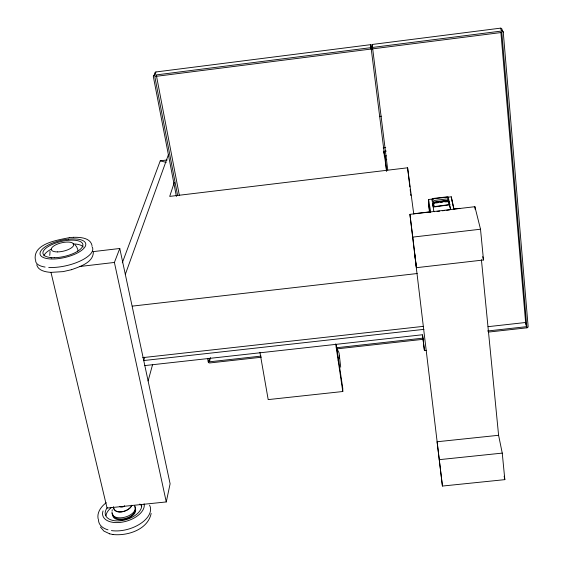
<?xml version="1.0" encoding="UTF-8"?>
<svg xmlns="http://www.w3.org/2000/svg" width="563" height="563" viewBox="0 0 563 563"><rect width="100%" height="100%" fill="white"/><g stroke="black" fill="none" stroke-linecap="round" stroke-linejoin="round"><path stroke-width="0.84" d="M113.283 507.411C115.331 515.497 129.103 511.549 131.826 505.363M429.506 212.645L428.471 203.482L428.605 199.492L432.961 198.978M112.086 510.761L112.262 509.733M151.158 513.428C147.886 529.649 127.548 536.131 112.825 534.505M261.119 356.09L209.556 361.805L210.386 357.505M261.316 357.238L209.774 362.952A1.316 1.147 8.8 0 1 208.261 361.953L208.584 360.299M51.015 272.492L107.054 508.058L166.268 501.943L170.11 483.793L119.778 248.487L92.874 251.654M113.452 506.637C113.761 515.708 129.525 511.802 131.89 505.229M112.269 513.217C114.205 524.758 138.92 517.488 134.775 506.714M340.714 367.203L339.355 355.45M50.072 251.133L49.755 255.426M148.111 380.933L152.517 364.831M144.726 357.167L143.748 360.545L423.96 329.355M174.34 182.292L169.702 196.396L407.598 167.795L413.728 213.884M125.317 274.399L168.499 154.438M122.305 262.801L160.265 160.807L167.225 159.955M77.511 251.492L77.863 250.57M166.268 501.943L114.395 262.449L119.778 248.487M176.416 196.48L153.361 76.688A1.457 1.365 26.3 0 1 154.515 75.139L155.993 71.965L370.707 44.66L386.492 171.061M153.734 75.892L154.846 73.507A1.45 1.351 26.5 0 1 155.993 71.965M450.59 209.703L449.605 204.819M106.238 502.724C101.263 506.376 96.745 512.421 98.131 518.924M433.186 206.712L433.841 211.554L434.46 211.716M434.207 200.463L446.445 198.964M432.644 202.856L433.017 206.748A1.02 0.401 -6.2 0 0 433.257 206.917M71.607 269.67C79.615 266.665 93.148 262.801 93.374 252.182M71.642 269.663L63.084 271.619L50.973 272.379M434.756 203.081C432.982 203.074 433.7 206.917 435.354 206.473L448.873 204.665L448.324 201.737L444.904 201.885M69.608 237.579C58.841 239.944 33.14 243.153 35.279 259.332M372.354 46.265L372.565 48.861L372.15 44.477L500.394 28.164A1.485 1.4 -28.5 0 1 501.978 29.382L503.273 32.267L528.136 326.498A1.351 1.175 -11 0 1 526.898 327.821L488.459 332.079M370.384 47.475L372.122 47.257M154.515 75.139L370.94 47.644L370.707 44.66M372.389 47.461L501.682 31.035A1.492 1.407 -28.3 0 1 503.273 32.267M379.553 116.428L381.292 116.21M383.192 147.872L385.718 147.569M386.331 151.102L383.72 151.419L383.931 153.08M386.45 155.824L385.085 155.986L385.437 159.899M386.795 159.582L385.423 159.744L386.647 171.138M446.895 197.324L451.252 196.811L453.954 209.014M435.607 202.983L438.141 202.68M440.674 202.384L442.363 202.18M413.622 213.764L430.202 211.808M453.757 209.035L459.865 208.317M481.421 259.698L498.593 435.29L502.252 453.109L504.835 479.648L442.434 486.052L409.92 214.348L474.89 206.698L480.513 229.218L483.497 259.993L416.43 267.685L414.621 253.28M437.071 211.406L439.675 211.104M442.286 210.794L444.897 210.485M446.635 210.281L449.246 209.978M79.805 266.496L114.395 262.449M409.92 214.348L412.785 237.107L480.513 229.218M132.326 306.117L417.225 273.527M142.728 357.639L423.453 326.343M488.072 326.667L525.617 322.493L526.792 326.646L487.467 331.002M144.825 365.577L422.531 334.746L424.418 350.496L426.163 350.299M336.28 347.765L422.799 338.173M336.449 348.919L423.812 339.243M336.224 344.359L342.776 388.379L342.783 391.517L268.192 399.603L259.93 352.297M498.593 435.29L437.071 441.758L442.434 486.052M439.288 459.661L502.252 453.109M73.457 237.319C79.946 237.192 90.411 237.558 92.043 245.63M69.523 237.586L73.57 237.312M448.465 200.963L448.936 201.125L449.675 204.784A1.02 0.401 -5.9 0 1 449.506 204.995M50.797 272.365C45.659 271.999 38.143 270.733 36.701 264.73M449.541 205.361L450.625 209.239A1.035 0.408 -5.8 0 1 449.534 209.718M100.39 526.954L103.866 531.064L109.658 533.815M109.511 533.787L112.952 534.533M160.265 160.807L166.184 162.418M50.776 257.53L51.733 258.121M75.006 244.757L76.624 246.756L77.87 249.698M500.394 28.164L501.682 31.035M525.539 323.028L526.898 327.821M482.688 256.637L483.497 259.993M451.252 196.811L453.912 209.549M504.138 476.199L504.835 479.648M156.387 75.477L179.344 195.361M177.619 195.452L154.783 76.505L501.802 32.45L526.792 326.646M208.894 358.357L209.556 361.805M207.599 358.504L208.261 361.953M428.605 199.492L430.716 212.279M428.471 203.482L429.977 212.687M335.682 343.88L342.783 391.517M372.15 44.477L387.773 170.019M370.94 47.644L371.116 49.044L370.911 46.447M422.531 335.041L424.418 350.496M412.785 237.107L416.43 267.685M407.598 167.795L409.857 186.909M410.167 189.52L410.476 192.124M410.68 193.862L410.884 195.6M452.209 200.681L452.645 204.855M474.89 206.698L475.151 209.323M383.91 151.137L384.374 156.359M500.908 32.577L525.617 322.493M337.258 349.609A35.75 17.706 -9.4 0 1 338.124 360.257M43.928 255.919A20.458 7.692 -13.2 0 1 51.205 249.198M73.042 243.955A20.458 7.692 -13.2 0 1 83.247 247.066M91.959 246.594A29.241 11.042 -13.2 0 1 80.812 260.725A29.241 11.042 -13.2 0 1 48.728 267.446M45.096 267.073A29.241 11.042 -13.2 0 1 35.687 259.867M135.345 508.685A11.858 6.665 -16.8 0 1 125.176 519.262A11.858 6.665 -16.8 0 1 112.713 514.371M105.992 515.708A18.769 10.549 -16.8 0 1 111.383 507.566M139.828 504.033A18.769 10.549 -16.8 0 1 141.707 506.243M134.712 505.87A12.09 6.777 -16.7 0 1 124.965 517.165A12.09 6.777 -16.7 0 1 112.058 511.873M124.669 505.743A2.688 1.499 -16.6 0 1 122.108 507.073A2.688 1.499 -16.6 0 1 119.856 506.44M144.128 503.864A21.485 12.034 -16.7 0 1 122.396 522.112A21.485 12.034 -16.7 0 1 103.064 510.887M141.545 504.547A18.79 10.521 -16.7 0 1 120.172 520.796A18.79 10.521 -16.7 0 1 107.244 507.72M149.547 505.145A26.827 15.117 -16.8 0 1 140.588 523.569A26.827 15.117 -16.8 0 1 111.425 530.592M108.012 529.853A26.827 15.117 -16.8 0 1 98.49 519.494M434.27 211.435A1.027 0.408 -6.1 0 1 433.827 211.216M449.858 204.763L434.545 206.917C432.764 207.311 431.962 202.912 433.834 202.849L448.676 201.139L449.168 201.378L449.858 204.763M448.915 200.337L433.728 202.476C431.969 202.877 431.181 198.535 433.031 198.472L447.747 196.776L448.232 197.008L448.915 200.337M447.979 200.104L434.53 202.04C432.933 202.469 432.187 198.69 433.946 198.704L446.959 197.205L447.444 197.444L447.979 200.104M68.524 239.155L65.041 239.62A23.421 8.741 -13.2 0 0 41.62 256.51A23.421 8.741 -13.2 0 0 80.094 251.422A23.421 8.741 -13.2 0 0 68.524 239.155M54.28 257.699A20.479 7.65 -13.2 0 0 82.86 244.314A20.479 7.65 -13.2 0 0 51.571 244.736A20.479 7.65 -13.2 0 0 54.28 257.699M57.363 251.907A11.499 4.279 -13.2 0 0 73.732 244.539A11.499 4.279 -13.2 0 0 56.42 244.525A11.499 4.279 -13.2 0 0 57.363 251.907"/></g></svg>
